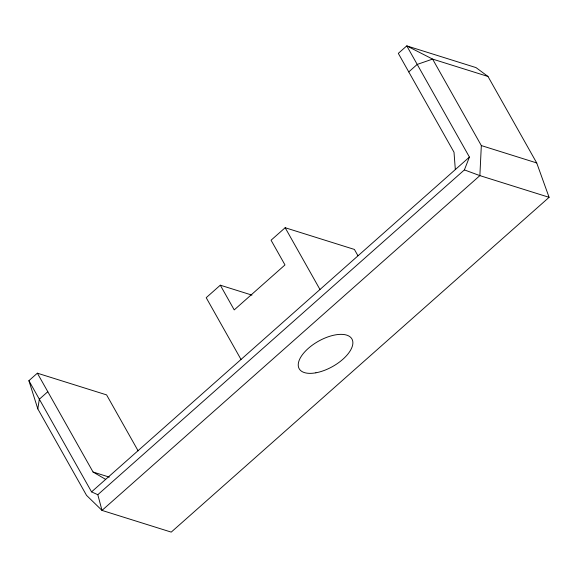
<?xml version="1.0" encoding="UTF-8"?>
<svg xmlns="http://www.w3.org/2000/svg" width="578" height="578" viewBox="0 0 578 578"><rect width="100%" height="100%" fill="white"/><g stroke="black" fill="none" stroke-linecap="round" stroke-linejoin="round"><path stroke-width="0.87" d="M455.327 169.578L454.005 152.224L398.307 53.378L406.768 45.886L432.597 59.093L481.33 145.577L479.87 175.618L102.003 510.41L86.541 495.368L37.808 408.877L28.9 380.678L37.36 373.186L106.59 394.89L138.12 450.847M37.808 408.877L39.34 399.21L47.801 391.718M97.805 494.703L464.394 169.896L469.43 157.086L406.768 45.886L475.997 67.59L487.984 76.455L536.716 162.945L549.1 197.322L171.233 532.114L102.003 510.41L97.805 494.703L91.555 491.878L28.9 380.678M408.754 71.91L417.215 64.418L432.597 59.093L487.984 76.455M251.929 295.105L220.305 285.192L206.201 297.684L241.012 359.458M357.919 255.686L354.393 249.429L285.164 227.725L271.06 240.217L284.983 264.926L234.227 309.902L220.305 285.192M91.555 491.878L469.43 157.086M481.33 145.577L536.716 162.945M549.1 197.322L479.87 175.618L464.394 169.896M37.36 373.186L93.058 472.024L109.293 477.117M93.058 472.024L105.658 479.386M285.164 227.725L319.974 289.499M315.884 372.803A30.287 14.501 -29.4 0 0 352.522 340.348A30.287 14.501 -29.4 0 0 308.24 348.44A30.287 14.501 -29.4 0 0 315.884 372.803"/></g></svg>
